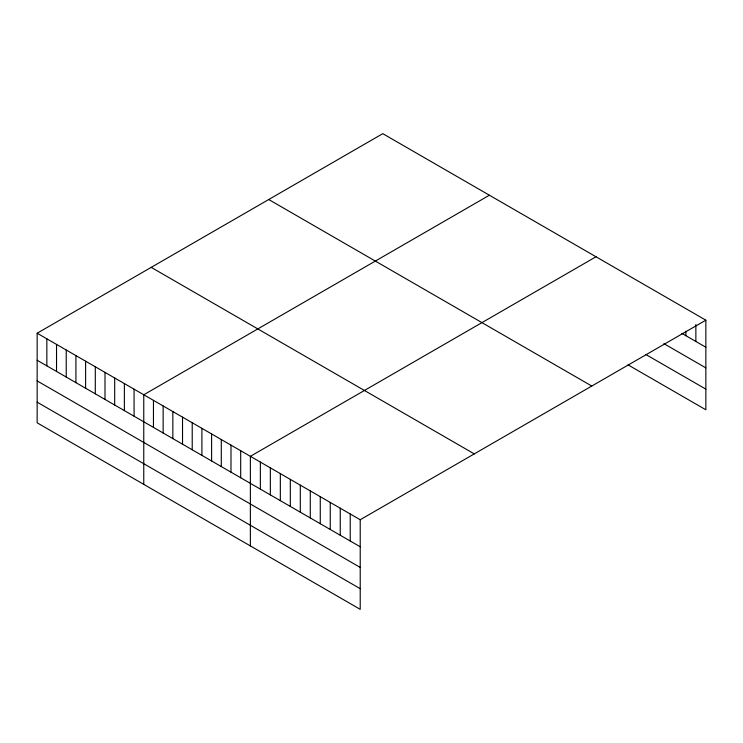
<?xml version="1.0" encoding="UTF-8"?>
<svg xmlns="http://www.w3.org/2000/svg" width="743" height="743" viewBox="0 0 743 743"><rect width="100%" height="100%" fill="white"/><g stroke="black" fill="none" stroke-linecap="round" stroke-linejoin="round"><path stroke-width="1.11" d="M705.85 320.187L360.216 519.738L360.216 609.334L37.15 422.813L37.15 333.217L382.784 133.666L705.85 320.187L705.85 409.783L627.965 364.813M489.396 195.223L143.761 394.774L143.761 484.362M596.007 256.772L250.372 456.323L250.372 545.91M681.888 333.393L705.85 347.232M663.908 343.656L705.85 367.869M645.936 354.55L705.85 389.137M268.725 199.523L591.79 386.044M151.21 267.369L474.275 453.889M37.15 333.217L360.216 519.738M37.15 360.253L360.216 546.774M37.15 380.899L360.216 567.42M37.15 402.167L360.216 588.688M695.866 324.561L695.866 341.464M685.882 331.192L685.882 335.697M350.232 513.97L350.232 541.015M340.248 508.212L340.248 535.248M330.254 502.444L330.254 529.48M320.27 496.677L320.27 523.713M310.286 490.909L310.286 517.955M300.302 485.151L300.302 512.187M290.318 479.384L290.318 506.42M280.334 473.616L280.334 500.652M270.341 467.858L270.341 494.894M260.356 462.09L260.356 489.126M240.686 450.732L240.686 477.768M230.989 445.131L230.989 472.167M221.293 439.54L221.293 466.576M211.606 433.94L211.606 460.976M201.91 428.349L201.91 455.385M192.223 422.748L192.223 449.784M182.527 417.157L182.527 444.193M172.84 411.557L172.84 438.593M163.144 405.966L163.144 433.002M153.457 400.366L153.457 427.401M134.074 389.174L134.074 416.21M124.378 383.583L124.378 410.619M114.682 377.983L114.682 405.019M104.995 372.392L104.995 399.428M95.299 366.791L95.299 393.827M85.612 361.2L85.612 388.236M75.916 355.6L75.916 382.636M66.229 350.009L66.229 377.045M56.533 344.408L56.533 371.444M46.846 338.817L46.846 365.853"/></g></svg>
